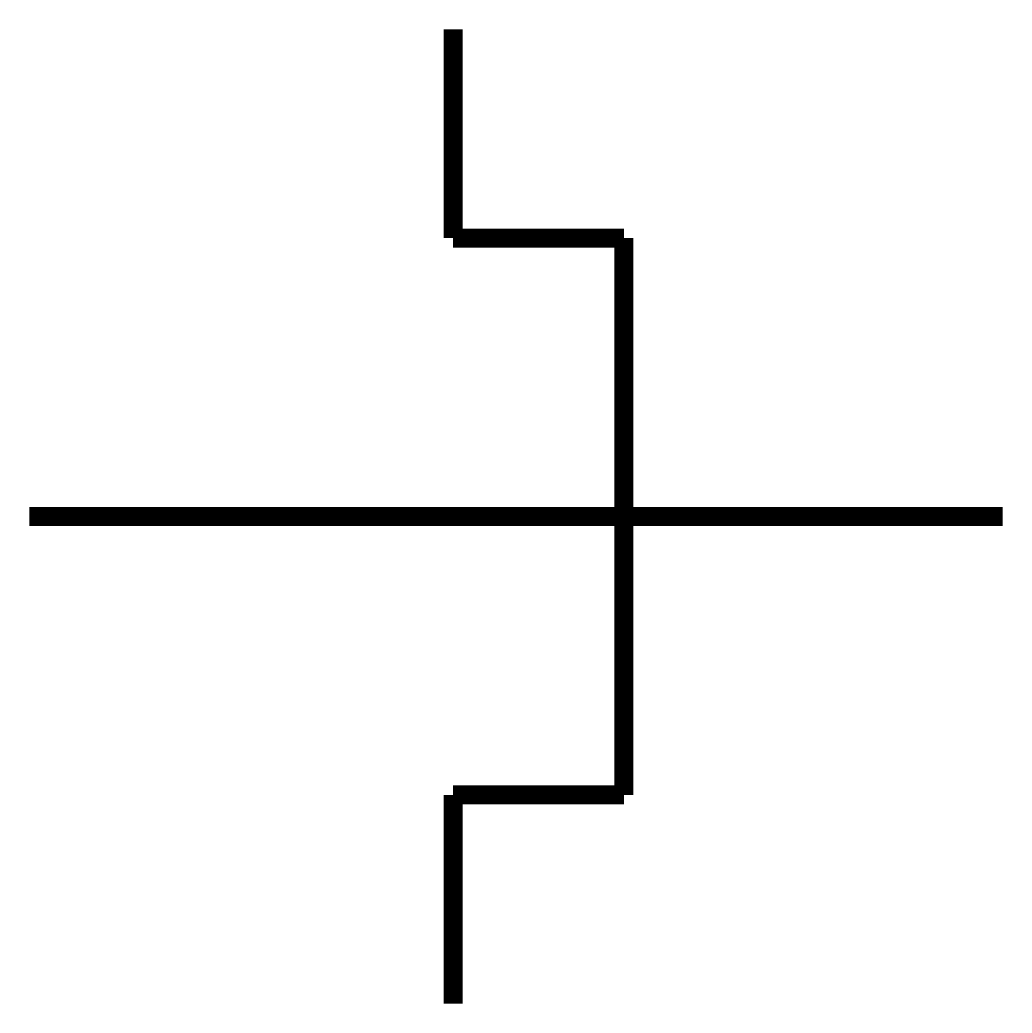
# Model space of a CAD drawing. Extents: x -0.2 to 25.9, y -13.1 to 13.1.
import ezdxf

# ---------------------------------------------------------------- set-up
doc = ezdxf.new("R2010")
doc.units = 0
doc.linetypes.add('CONTINUOUS1', pattern=[0])
doc.layers.add('003_THICK', color=7, linetype='CONTINUOUS1')

msp = doc.modelspace()

# ---------------------------------------------------------------- linework, layer by layer
at = {"layer": '003_THICK', "const_width": 0.5}
for points in [[(11.19, 7.349), (11.19, 12.86)], [(11.19, 7.349), (15.699, 7.349)], [(15.699, 7.349), (15.699, -7.349)], [(25.699, 0), (0, 0)], [(11.19, -7.349), (11.19, -12.86)], [(15.699, -7.349), (11.19, -7.349)]]:
    msp.add_lwpolyline(points, dxfattribs=at)

doc.saveas('drawing.dxf')
